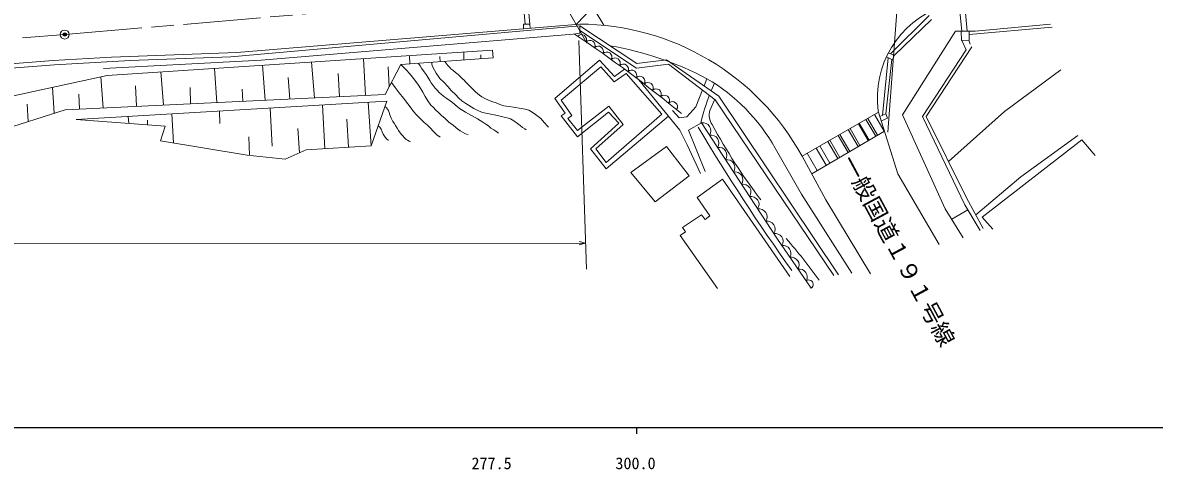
# Model space of a CAD drawing. Units: millimetres at full size, sheet at 1:1000; details may follow other scales. Extents: x 40000 to 680000, y 20000 to 380000.
# Drawn here: x 272696 to 448397, y 198499 to 267866 of the extents above; entities that cross this region are included whole.
import ezdxf
from ezdxf.enums import TextEntityAlignment as Align

# ---------------------------------------------------------------- set-up
doc = ezdxf.new("R2010")
doc.units = ezdxf.units.MM
doc.header["$LTSCALE"] = 1000
doc.header["$PDMODE"] = 32
doc.header["$PDSIZE"] = 500
doc.linetypes.add('CHAIN', pattern=[18.5, 12, -1.5, 3.5, -1.5])
for name, color, linetype, lineweight in [('M-BGD', 7, 'Continuous', 13), ('M-BGD-HTXT', 7, 'Continuous', 13), ('M-BGD-OTRS1', 7, 'Continuous', 13), ('M-BMK', 2, 'CHAIN', 13), ('M-BMK-OTRS', 5, 'Continuous', 13), ('M-BMK-SRVR', 3, 'Continuous', 13), ('M-STR-HTXT', 7, 'Continuous', 13), ('M-TTL-BAND', 7, 'Continuous', 25)]:
    doc.layers.add(name, color=color, linetype=linetype, lineweight=lineweight)
doc.layers.add('M-OTRS', color=6, linetype='Continuous')
doc.styles.add('ＭＳ ゴシック', font='')
doc.styles.get('ＭＳ ゴシック').set_extended_font_data('MS Gothic')

msp = doc.modelspace()

# ---------------------------------------------------------------- linework, layer by layer
at = {"layer": 'M-BGD'}
for p, q in [((351886, 279385), (358627, 267589)), ((355134, 280587), (362903, 267446)), ((407457, 263039), (413438, 268950)), ((305037, 262573), (359190, 267392)), ((305941, 263249), (359180, 267634)), ((350442, 267629), (351460, 267648)), ((350442, 266914), (350442, 267629)), ((351460, 267648), (351474, 266999)), ((359190, 267392), (368063, 261532)), ((359202, 266213), (359190, 267392)), ((408014, 262772), (413787, 268329)), ((419662, 266036), (432516, 267143)), ((420594, 266517), (432254, 267643)), ((309717, 262033), (358179, 266068)), ((358179, 266068), (359202, 266213)), ((359198, 266620), (367982, 260804)), ((409274, 253531), (417527, 266521)), ((417527, 266521), (420594, 266517)), ((418458, 265086), (418393, 266520)), ((419659, 266518), (419666, 265119)), ((345621, 263594), (285812, 259663)), ((345726, 262418), (345621, 263594)), ((412425, 253296), (419172, 263655)), ((412964, 253294), (420064, 264086)), ((419666, 265119), (418458, 265086)), ((419172, 263655), (418507, 265087)), ((419580, 265117), (419824, 264510)), ((179472, 254354), (277443, 261974)), ((277443, 261974), (286512, 262490)), ((277649, 261337), (289371, 261983)), ((285226, 260726), (309717, 262033)), ((286512, 262490), (305941, 263249)), ((289371, 261983), (305037, 262573)), ((325931, 256567), (325592, 262277)), ((331432, 261340), (345726, 262418)), ((332812, 261444), (332770, 262749)), ((337505, 261784), (337488, 262629)), ((341185, 262076), (341175, 263302)), ((343839, 262276), (343839, 262870)), ((368063, 261532), (372655, 262092)), ((372655, 262092), (380788, 256446)), ((407067, 262419), (406175, 253467)), ((406699, 253708), (407650, 262132)), ((406814, 262543), (407765, 262075)), ((408014, 262772), (407136, 263193)), ((407765, 262075), (408014, 262772)), ((179486, 253580), (277649, 261337)), ((294591, 255074), (294171, 260212)), ((302839, 255467), (302491, 260759)), ((310359, 255826), (309953, 261249)), ((317994, 256189), (317552, 261749)), ((328958, 256712), (331432, 261340)), ((329615, 257940), (329419, 261012)), ((367982, 260804), (372985, 261405)), ((372985, 261405), (380226, 255902)), ((425142, 254068), (433866, 260522)), ((285812, 259663), (264212, 254948)), ((285178, 254626), (284840, 259451)), ((314178, 256007), (313922, 259325)), ((321868, 256374), (321671, 259989)), ((368363, 258970), (374723, 251146)), ((378932, 259154), (378494, 258038)), ((380084, 258443), (379593, 257275)), ((277606, 253797), (277307, 257806)), ((279316, 254347), (328958, 256712)), ((281507, 254451), (281418, 256769)), ((290390, 254874), (290202, 258056)), ((298737, 255272), (298693, 257815)), ((306881, 255660), (306783, 257526)), ((378246, 257406), (377228, 254812)), ((273538, 252489), (273416, 255193)), ((281021, 252829), (329219, 255677)), ((319237, 255087), (319627, 248289)), ((326364, 255508), (326808, 248750)), ((329219, 255677), (326808, 248750)), ((377228, 254812), (375801, 253220)), ((380145, 255963), (379374, 254224)), ((380226, 255902), (398613, 228591)), ((380788, 256446), (399380, 228702)), ((265791, 249999), (279316, 254347)), ((289102, 253307), (289175, 252211)), ((296106, 249189), (295839, 253705)), ((303241, 254142), (303312, 252227)), ((311105, 254607), (311460, 248667)), ((373612, 254238), (374600, 253076)), ((375801, 253220), (374600, 253076)), ((393708, 247126), (405586, 253975)), ((406448, 250994), (404943, 253604)), ((408574, 244411), (405540, 254123)), ((405798, 253294), (406699, 253708)), ((406959, 253045), (406011, 252614)), ((406699, 253708), (406959, 253045)), ((415920, 238947), (409274, 253531)), ((418977, 239581), (412425, 253296)), ((419226, 240670), (412964, 253294)), ((416421, 246324), (425142, 254068)), ((294803, 251784), (281021, 252829)), ((292061, 251992), (292071, 252711)), ((294119, 249520), (294803, 251784)), ((315691, 247648), (315434, 251445)), ((323307, 248526), (323048, 252883)), ((376083, 251161), (378088, 252301)), ((378088, 252301), (389767, 234395)), ((400872, 251257), (402412, 248629)), ((401148, 251416), (402686, 248790)), ((402441, 252161), (403974, 249545)), ((402564, 252232), (404096, 249617)), ((403619, 252841), (405148, 250233)), ((403896, 253000), (405423, 250394)), ((307579, 247274), (294119, 249520)), ((307940, 247235), (307808, 250153)), ((374723, 251146), (375886, 248892)), ((378642, 244764), (376083, 251161)), ((395194, 244401), (406506, 251029)), ((397992, 249596), (399543, 246949)), ((399300, 250350), (400846, 247712)), ((399562, 250501), (401107, 247865)), ((427647, 243918), (436519, 250345)), ((316698, 248101), (313457, 246642)), ((326808, 248750), (316698, 248101)), ((375886, 248892), (377920, 244427)), ((389532, 248375), (393632, 241227)), ((395869, 248372), (397429, 245710)), ((396463, 248714), (398020, 246056)), ((397700, 249428), (399253, 246779)), ((313457, 246642), (307579, 247274)), ((393708, 247126), (397410, 240340)), ((394483, 247573), (396048, 244901)), ((414984, 233439), (408574, 244411)), ((420678, 238030), (427647, 243918)), ((393632, 241227), (401434, 228945)), ((397410, 240340), (404328, 228882)), ((421332, 235580), (418977, 239581)), ((421836, 235924), (419226, 240670)), ((418730, 234452), (415920, 238947)), ((416929, 237333), (419450, 238777)), ((389767, 234395), (395136, 226647))]:
    msp.add_line(p, q, dxfattribs=at)
for points in [[(338241, 261854), (338358, 261656), (338505, 261451), (338759, 261150), (339017, 260880), (339190, 260710), (339510, 260459), (339912, 260112), (340302, 259792), (340558, 259543), (340923, 259204), (341223, 258922), (341473, 258654), (341876, 258264), (342170, 257950), (342600, 257543), (342984, 257140), (343297, 256846), (343623, 256597), (344007, 256334), (344436, 256098), (345030, 255835), (345708, 255566), (346206, 255413), (346788, 255151), (347409, 254965), (348235, 254829), (348904, 254728), (350068, 254550), (350731, 254436), (351295, 254250), (351788, 253972), (352316, 253605), (352747, 253298), (353129, 252985), (353352, 252709), (353759, 252238), (354147, 251827), (354344, 251626)], [(372948, 253329), (363312, 245154), (360855, 248291), (365249, 252232), (363638, 253954), (358846, 250119), (356314, 253379), (356928, 253804), (355322, 256097), (362269, 262053), (364574, 259500), (366124, 260646)], [(331432, 261340), (331882, 260877), (332316, 260463), (332741, 259988), (333239, 259399), (333746, 258730), (334176, 258130), (334516, 257584), (334820, 257047), (335214, 256420), (335598, 255707), (336084, 255071), (336430, 254718), (336861, 254268), (337246, 253906), (337731, 253435), (338294, 252955), (338940, 252373), (339496, 251983), (340003, 251538), (340634, 251076), (340990, 250861), (341365, 250633), (341844, 250455)], [(334153, 261545), (334409, 261132), (334624, 260776), (335030, 260241), (335359, 259812), (335601, 259383), (335895, 258897), (336144, 258536), (336425, 258126), (336717, 257688), (337046, 257373), (337348, 257035), (337750, 256688), (338257, 256281), (338572, 256067), (339074, 255715), (339450, 255447), (339848, 255088), (340177, 254827), (340517, 254550), (341023, 254223), (341470, 253944), (341922, 253693), (342388, 253428), (342863, 253164), (343297, 252912), (343731, 252666), (344146, 252387), (344612, 252099), (345015, 251833), (345394, 251486), (345837, 251225), (346153, 250988), (346363, 250841), (346577, 250686)], [(336210, 261700), (336216, 261491), (336291, 261233), (336389, 260939), (336644, 260473), (336902, 260013), (337481, 259196), (338125, 258560), (338698, 257924), (339298, 257289), (339899, 256687), (340436, 256157), (340897, 255722), (341485, 255319), (341933, 255044), (342752, 254509), (343364, 254202), (344077, 253937), (344843, 253761), (345624, 253583), (346424, 253437), (347237, 253249), (347913, 253076), (348424, 252916), (348963, 252606), (349546, 252222), (349921, 251912), (350308, 251592), (350641, 251383), (350895, 251208)], [(329964, 258593), (330543, 257812), (331175, 256952), (331806, 256145), (332520, 255239), (333003, 254594), (333370, 254057), (333854, 253547), (334527, 252858), (335053, 252379), (335546, 251959), (336025, 251503), (336418, 251037), (336737, 250699), (337034, 250411), (337285, 250224), (337509, 250105)], [(332933, 249340), (332700, 249477), (332444, 249619), (332261, 249742), (332083, 249898), (331946, 250039), (331727, 250263), (331521, 250492), (331283, 250747), (331037, 251104), (330822, 251478), (330603, 251885), (330356, 252255), (330177, 252493), (329934, 253037), (329723, 253561), (329601, 253932), (329480, 254201), (329358, 254431), (329205, 254642), (328933, 254855)], [(327881, 251833), (328149, 251619), (328364, 251318), (328510, 250897), (328674, 250568), (328889, 250235), (329140, 249892), (329350, 249678), (329551, 249595)], [(423297, 235801), (421666, 237675), (437141, 249686), (439213, 247237)], [(380587, 226604), (374800, 234832), (375593, 235395), (375140, 236059), (378064, 238042), (378635, 237298), (379407, 237869), (377409, 240692), (381372, 243567), (391797, 228435)]]:
    msp.add_lwpolyline(points, dxfattribs=at)
for points in [[(371942, 253669), (363278, 246156), (361663, 248271), (365929, 252058), (363678, 254891), (358842, 251142), (357329, 252960), (357948, 253458), (356322, 255806), (362463, 261001), (364548, 258648), (366380, 259954)], [(367118, 244578), (370900, 240044), (376166, 244060), (372654, 248652)]]:
    msp.add_lwpolyline(points, close=True, dxfattribs=at)
for centre, radius, start, end in [((420530, 256160), 15129, 109.67902, 187.73844), ((359049, 228094), 39540, 28.77139, 89.80976), ((235694, 84036), 219551, 50.6167, 56.02153), ((359450, 265200), 805, 336.46492, 134.85982), ((360757, 264308), 805, 335.63881, 134.85982), ((362066, 263413), 805, 333.98775, 135.68267), ((355294, 214442), 50576, 62.13624, 80.2016), ((363366, 262498), 805, 333.15752, 135.68267), ((364660, 261572), 805, 332.32638, 135.68267), ((365949, 260635), 805, 331.49434, 135.68267), ((367233, 259689), 805, 330.66147, 135.68267), ((368511, 258732), 805, 329.8278, 135.68267), ((369783, 257764), 805, 328.99338, 135.68267), ((364314, 234180), 28938, 29.37557, 59.65909), ((371049, 256787), 805, 328.15825, 135.68267), ((372309, 255800), 805, 327.32246, 135.68267), ((418357, 242257), 41599, 159.83316, 166.12122), ((373563, 254803), 805, 326.48604, 135.68267), ((381815, 253522), 2540, 163.9518, 215.9212), ((639630, 406798), 304538, 210.63524, 215.63388), ((378309, 251084), 1237, 325.94753, 100.28157), ((456390, 293231), 87004, 208.26354, 217.40981), ((379554, 249175), 1237, 325.94753, 100.28157), ((380800, 247265), 1237, 325.94753, 100.28157), ((382045, 245356), 1237, 325.94753, 100.28157), ((383291, 243446), 1237, 325.94753, 100.28157), ((384536, 241537), 1237, 325.94753, 100.28157), ((385781, 239627), 1237, 325.94753, 100.28157), ((387027, 237718), 1237, 325.94753, 100.28157), ((388272, 235809), 1237, 325.94753, 100.28157), ((389518, 233899), 1237, 327.93786, 100.28157), ((320517, 172890), 93690, 35.95576, 40.98985), ((390743, 232019), 1237, 331.19947, 98.24091), ((392004, 230199), 1237, 331.19947, 98.24091), ((393265, 228379), 1237, 331.19947, 98.24091), ((394747, 227219), 691, 304.24602, 125.19436)]:
    msp.add_arc(centre, radius, start, end, dxfattribs=at)
at = {"layer": 'M-BGD-HTXT'}
for p, q in [((358627, 267589), (410091, 320880)), ((412337, 321341), (407002, 250864))]:
    msp.add_line(p, q, dxfattribs=at)
at = {"layer": 'M-BGD-OTRS1'}
for p, q in [((418490, 266520), (416202, 290466)), ((419342, 266519), (417106, 290454)), ((350697, 267634), (349416, 283808)), ((350049, 283832), (351415, 267648))]:
    msp.add_line(p, q, dxfattribs=at)
at = {"layer": 'M-BMK'}
for p, q in [((279234, 266021), (355487, 272527)), ((180426, 258573), (279234, 266021))]:
    msp.add_line(p, q, dxfattribs=at)
at = {"layer": 'M-BMK-OTRS'}
msp.add_line((347799, 286537), (360288, 264682), dxfattribs=at)
at = {"layer": 'M-BMK-SRVR'}
msp.add_circle((279234, 266021), 700, dxfattribs=at)
at = {"layer": 'M-OTRS'}
msp.add_point((279234, 266021), dxfattribs=at)
at = {"layer": 'M-STR-HTXT'}
for p, q in [((359071, 265076), (360230, 229600)), ((360099, 233611), (359099, 233861)), ((360099, 233611), (155436, 233511)), ((360099, 233611), (359099, 233361))]:
    msp.add_line(p, q, dxfattribs=at)
at = {"layer": 'M-TTL-BAND'}
for p, q in [((40000, 205000), (579000, 205000)), ((368000, 205000), (368000, 204000))]:
    msp.add_line(p, q, dxfattribs=at)

# ---------------------------------------------------------------- texts
at = {"layer": 'M-BGD-HTXT', "style": 'ＭＳ ゴシック', "width": 1.05}
msp.add_text('一般国道１９１号線', height=2566, rotation=298.311, dxfattribs=at).set_placement((408614, 232464), align=Align.MIDDLE_CENTER)
at = {"layer": 'M-TTL-BAND', "style": 'ＭＳ ゴシック'}
for s, p in [('277.5', (345500, 199445)), ('300.0', (367844, 199445))]:
    msp.add_text(s, height=1833, dxfattribs=at).set_placement(p, align=Align.MIDDLE_CENTER)

doc.saveas('drawing.dxf')
